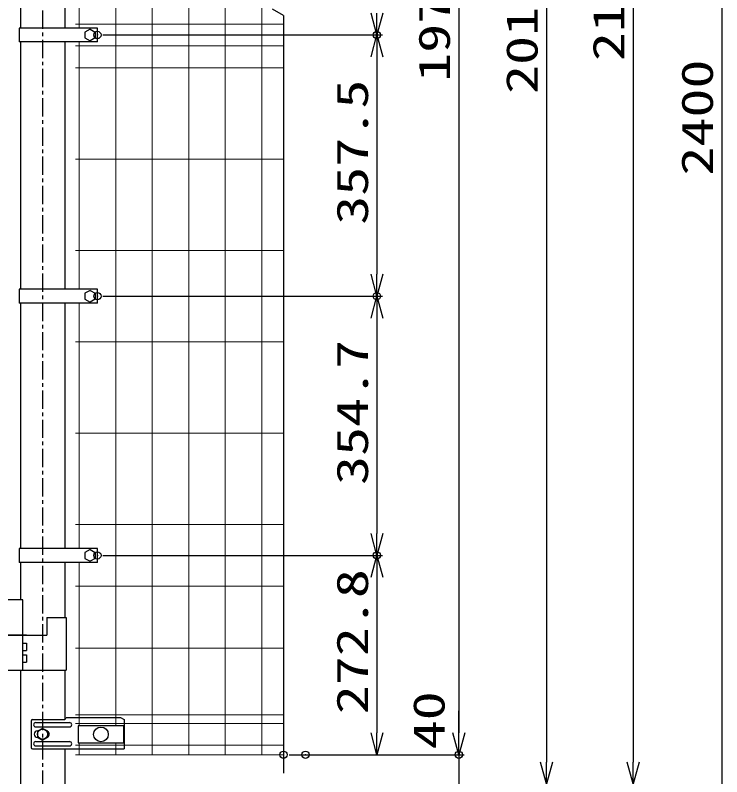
# Model space of a CAD drawing. Units: millimetres, scale not verified. Extents: x -4455 to 4455, y -3150 to 3150.
# Drawn here: x -1761 to -794, y -845 to 198 of the extents above; entities that cross this region are included whole.
import ezdxf
from ezdxf.enums import TextEntityAlignment as Align

# ---------------------------------------------------------------- set-up
doc = ezdxf.new("R2010")
doc.units = ezdxf.units.MM
doc.header["$LTSCALE"] = 20
doc.header["$PDMODE"] = 32
doc.header["$PDSIZE"] = 10
doc.linetypes.add('USER1', pattern=[2, 1.25, -0.25, 0.25, -0.25])
for name, color, linetype, lineweight in [('0-0_1', 7, 'Continuous', 25), ('0-1_EXTCNT-LMEC0', 1, 'Continuous', 25), ('0-2_0', 7, 'Continuous', 25), ('0-8_2', 7, 'Continuous', 25), ('0-9_D-STR2', 7, 'Continuous', 13)]:
    doc.layers.add(name, color=color, linetype=linetype, lineweight=lineweight)
doc.layers.add('0-3_DEFPOINTS', color=7, linetype='Continuous')
doc.styles.add('ＭＳ ゴシック', font='')
doc.styles.get('ＭＳ ゴシック').set_extended_font_data('MS Gothic')

# ---------------------------------------------------------------- blocks, each defined once
blk = doc.blocks.new('_Open30')
at = {"layer": '0-2_0', "color": 1}
blk.add_line((0, 0), (-20, 0), dxfattribs=at)
blk.add_lwpolyline([(-20, 5.36), (0, 0), (-20, -5.36)], dxfattribs=at)

msp = doc.modelspace()

# ---------------------------------------------------------------- linework, layer by layer
at = {"layer": '0-0_1', "color": 3, "linetype": 'USER1'}
msp.add_line((-1723.85, 1283.99), (-1723.85, -1152.14), dxfattribs=at)
at = {"layer": '0-0_1'}
for p, q in [((-1754.1, 518.52), (-1754.1, 180.02)), ((-1693.6, 518.52), (-1693.6, 180.02)), ((-1648.85, 180.02), (-1756.1, 180.02)), ((-1756.1, 180.02), (-1756.1, 161.02)), ((-1659, 178.52), (-1665.92, 174.52)), ((-1659, 178.52), (-1652.07, 174.52)), ((-1648.85, 161.02), (-1648.85, 180.02)), ((-1665.92, 174.52), (-1665.92, 166.52)), ((-1652.07, 174.52), (-1652.07, 166.52)), ((-1648.85, 161.02), (-1756.1, 161.02)), ((-1754.1, 161.02), (-1754.1, -177.48)), ((-1693.6, 161.02), (-1693.6, -177.48)), ((-1665.92, 166.52), (-1659, 162.52)), ((-1652.07, 166.52), (-1659, 162.52)), ((-1648.85, -177.48), (-1756.1, -177.48)), ((-1756.1, -177.48), (-1756.1, -196.48)), ((-1659, -178.98), (-1665.92, -182.98)), ((-1665.92, -182.98), (-1665.92, -190.98)), ((-1659, -178.98), (-1652.07, -182.98)), ((-1652.07, -182.98), (-1652.07, -190.98)), ((-1648.85, -196.48), (-1648.85, -177.48)), ((-1648.85, -196.48), (-1756.1, -196.48)), ((-1754.1, -196.48), (-1754.1, -532.23)), ((-1693.6, -196.48), (-1693.6, -532.23)), ((-1665.92, -190.98), (-1659, -194.98)), ((-1652.07, -190.98), (-1659, -194.98)), ((-1659, -533.73), (-1665.92, -537.73)), ((-1665.92, -537.73), (-1665.92, -545.73)), ((-1659, -533.73), (-1652.07, -537.73)), ((-1652.07, -537.73), (-1652.07, -545.73)), ((-1648.85, -551.23), (-1648.85, -532.23)), ((-1648.85, -551.23), (-1756.1, -551.23)), ((-1754.1, -551.23), (-1754.1, -602.73)), ((-1693.6, -551.23), (-1693.6, -626.73)), ((-1665.92, -545.73), (-1659, -549.73)), ((-1652.07, -545.73), (-1659, -549.73)), ((-1750.75, -602.73), (-1821.65, -602.73)), ((-1750.75, -698.73), (-1750.75, -602.73)), ((-1718.1, -626.73), (-1691.6, -626.73)), ((-1718.1, -626.73), (-1718.1, -650.73)), ((-1691.6, -626.73), (-1691.6, -698.73)), ((-1745.9, -650.73), (-1800, -650.73)), ((-1772.2, -650.73), (-1718.1, -650.73)), ((-1750.75, -661.73), (-1745.75, -661.73)), ((-1745.75, -661.73), (-1745.75, -671.73)), ((-1750.75, -671.73), (-1745.75, -671.73)), ((-1750.75, -677.73), (-1745.75, -677.73)), ((-1750.75, -687.73), (-1745.75, -687.73)), ((-1745.75, -677.73), (-1745.75, -687.73)), ((-1772.2, -698.73), (-1691.6, -698.73)), ((-1754.1, -698.73), (-1754.1, -1154.48)), ((-1693.6, -698.73), (-1693.6, -766.28)), ((-1739.64, -768.48), (-1739.64, -804.48)), ((-1737.64, -766.48), (-1694.68, -766.48)), ((-1733.28, -770.48), (-1687.1, -770.48)), ((-1691.68, -763.48), (-1617.1, -763.48)), ((-1617.1, -763.48), (-1612.1, -766.48)), ((-1612.1, -766.48), (-1612.1, -773.23)), ((-1733.28, -776.48), (-1687.1, -776.48)), ((-1612.1, -773.23), (-1612.1, -806.48)), ((-1730.94, -781.98), (-1729.91, -781.98)), ((-1730.94, -790.98), (-1729.91, -790.98)), ((-1733.28, -796.48), (-1687.1, -796.48)), ((-1733.28, -802.48), (-1687.1, -802.48)), ((-1737.64, -806.48), (-1612.1, -806.48)), ((-1693.6, -806.48), (-1693.6, -1154.48))]:
    msp.add_line(p, q, dxfattribs=at)
msp.add_lwpolyline([(-1648.85, -532.23), (-1756.1, -532.23), (-1756.1, -551.23)], dxfattribs=at)
for centre, radius, start, end in [((-1737.64, -768.48), 2, 90, 180), ((-1733.28, -773.48), 3, 90, 270), ((-1694.68, -763.48), 3, 270, 0), ((-1687.1, -773.48), 3, 270, 90), ((-1730.94, -786.48), 4.5, 90, 270), ((-1719.17, -786.48), 4.5, 300.08078, 59.91922), ((-1733.28, -799.48), 3, 90, 270), ((-1687.1, -799.48), 3, 270, 90), ((-1737.64, -804.48), 2, 180, 270)]:
    msp.add_arc(centre, radius, start, end, dxfattribs=at)
at = {"layer": '0-1_EXTCNT-LMEC0'}
for p, q in [((-915.35, 1215.52), (-915.35, -824.48)), ((-794, 1215.52), (-794, -1124.48)), ((-1154, 1125.52), (-1154, -784.48)), ((-1034, 1125.52), (-1034, -824.48)), ((-1154, -784.48), (-1154, -754.48)), ((-1386.5, -814.48), (-1146.5, -814.48)), ((-1356.5, -814.48), (-1146.5, -814.48)), ((-1154, -814.48), (-1154, -854.48))]:
    msp.add_line(p, q, dxfattribs=at)
at = {"layer": '0-1_EXTCNT-LMEC0', "color": 4}
for q in [(-1409, 205.73), (-1394, -839.87)]:
    msp.add_line((-1394, 197.07), q, dxfattribs=at)
at = {"layer": '0-2_0', "color": 1}
for p, q in [((-1641.35, 170.52), (-1258.68, 170.52)), ((-1641.35, 170.52), (-1258.68, 170.52)), ((-1266.18, 140.52), (-1266.18, -156.98)), ((-1641.35, -186.98), (-1258.68, -186.98)), ((-1641.35, -186.98), (-1258.68, -186.98)), ((-1266.18, -216.98), (-1266.18, -511.73)), ((-1641.35, -541.73), (-1258.68, -541.73)), ((-1641.35, -541.73), (-1258.68, -541.73)), ((-1266.18, -571.73), (-1266.18, -784.48)), ((-1379, -814.48), (-1258.68, -814.48))]:
    msp.add_line(p, q, dxfattribs=at)
at = {"layer": '0-2_0'}
for p, q in [((-1675, -775.15), (-1675, -798.15)), ((-1613, -775.15), (-1675, -775.15)), ((-1613, -775.15), (-1613, -798.15)), ((-1675, -798.15), (-1613, -798.15))]:
    msp.add_line(p, q, dxfattribs=at)
msp.add_circle((-1644, -786.65), 10.01, dxfattribs=at)
at = {"layer": '0-3_DEFPOINTS'}
for p in [(-1648.85, 170.52), (-1266.18, 170.52), (-1648.85, -186.98), (-1266.18, -186.98), (-1648.85, -541.73), (-1266.18, -541.73), (-1394, -814.48), (-1364, -814.48), (-1154, -814.48)]:
    msp.add_point(p, dxfattribs=at)
at = {"layer": '0-8_2'}
for p, q in [((-1723.85, -778.48), (-1730.77, -782.48)), ((-1730.77, -782.48), (-1730.77, -790.48)), ((-1730.77, -790.48), (-1723.85, -794.48))]:
    msp.add_line(p, q, dxfattribs=at)
msp.add_lwpolyline([(-1723.85, -794.48), (-1716.92, -790.48), (-1716.92, -782.48), (-1723.85, -778.48)], dxfattribs=at)
msp.add_circle((-1723.85, -786.48), 6.93, dxfattribs=at)
at = {"layer": '0-9_D-STR2'}
for p, q in [((-1573.85, -814.48), (-1573.85, 1155.52)), ((-1523.85, -814.48), (-1523.85, 1155.52)), ((-1473.85, -814.48), (-1473.85, 1155.52)), ((-1423.85, -814.48), (-1423.85, 1155.52)), ((-1623.85, -775.15), (-1623.85, 1115.27)), ((-1673.85, 180.02), (-1673.85, 518.52)), ((-1394, 185.52), (-1678.85, 185.52)), ((-1673.85, -177.48), (-1673.85, 161.02)), ((-1394, 155.52), (-1678.85, 155.52)), ((-1394, 125.52), (-1678.85, 125.52)), ((-1394, 0.52), (-1678.85, 0.52)), ((-1394, -124.48), (-1678.85, -124.48)), ((-1673.85, -532.23), (-1673.85, -196.48)), ((-1394, -249.48), (-1678.85, -249.48)), ((-1394, -374.48), (-1678.85, -374.48)), ((-1394, -499.48), (-1678.85, -499.48)), ((-1673.85, -775.15), (-1673.85, -551.23)), ((-1394, -583.98), (-1678.85, -583.98)), ((-1394, -668.48), (-1678.85, -668.48)), ((-1394, -759.73), (-1678.85, -759.73)), ((-1394, -771.58), (-1678.85, -771.58)), ((-1394, -801.38), (-1678.85, -801.38)), ((-1673.85, -814.48), (-1673.85, -798.15)), ((-1623.85, -814.48), (-1623.85, -798.15)), ((-1394, -814.48), (-1678.85, -814.48))]:
    msp.add_line(p, q, dxfattribs=at)

# ---------------------------------------------------------------- block references
at = {"layer": '0-1_EXTCNT-LMEC0', "xscale": 1.5, "yscale": 1.5, "rotation": 270}
for p in [(-1154, -814.48), (-1154, -814.48), (-1034, -854.48), (-915.35, -854.48)]:
    msp.add_blockref('_Open30', p, dxfattribs=at)
at = {"layer": '0-2_0', "xscale": 1.5, "yscale": 1.5}
for p, rotation in [((-1266.18, 170.52), 270), ((-1266.18, 170.52), 90), ((-1266.18, -186.98), 270), ((-1266.18, -186.98), 90), ((-1266.18, -541.73), 270), ((-1266.18, -541.73), 90), ((-1266.18, -814.48), 270)]:
    msp.add_blockref('_Open30', p, dxfattribs=dict(at, rotation=rotation))

# ---------------------------------------------------------------- texts
at = {"layer": '0-1_EXTCNT-LMEC0', "color": 3, "style": 'ＭＳ ゴシック', "width": 1.35}
for s, p in [('2100', (-914.52, 134.77)), ('1970', (-1153.17, 106.39)), ('2010', (-1033.17, 89.77)), ('2400', (-793.17, -21.98)), ('40', (-1160.52, -807.14))]:
    msp.add_text(s, height=43.26, rotation=90, dxfattribs=at).set_placement(p, align=Align.BOTTOM_LEFT)
at = {"layer": '0-2_0', "color": 3, "style": 'ＭＳ ゴシック', "width": 1.35}
for s, p in [('357.5', (-1265.35, -89.23)), ('354.7', (-1265.35, -445.36)), ('272.8', (-1265.35, -759.11))]:
    msp.add_text(s, height=43.26, rotation=90, dxfattribs=at).set_placement(p, align=Align.BOTTOM_LEFT)

doc.saveas('drawing.dxf')
